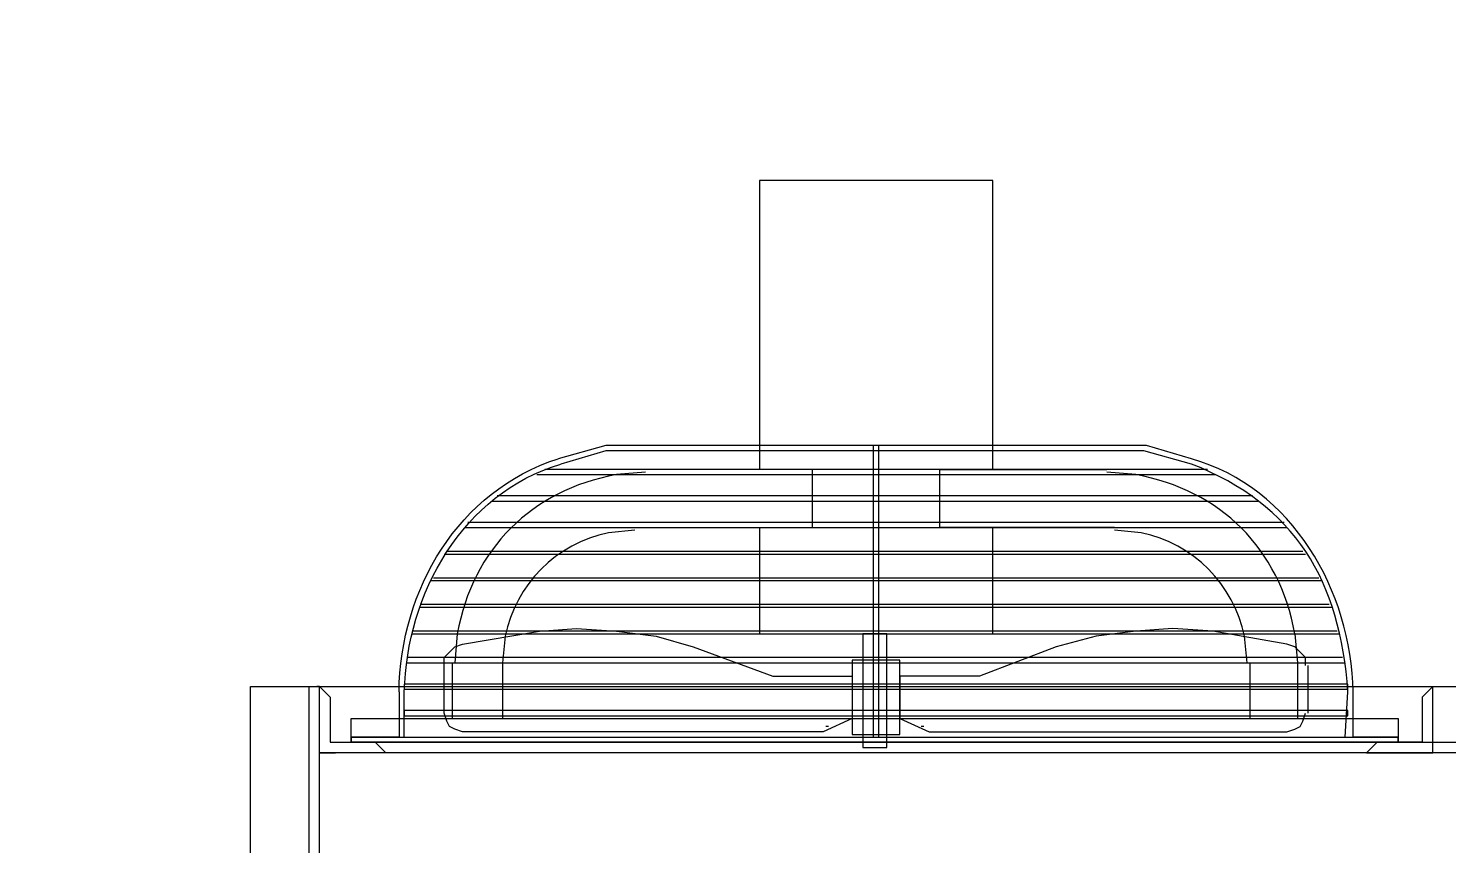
# Model space of a CAD drawing. Header units: metres. Extents: x 528964 to 529320, y 2673702 to 2674119.
# Drawn here: x 529133.077 to 529133.818, y 2673948.173 to 2673948.599 of the extents above; entities that cross this region are included whole.
import ezdxf

# ---------------------------------------------------------------- set-up
doc = ezdxf.new("R2010")
doc.units = ezdxf.units.M
doc.layers.add('300mm Hume Pipe', color=74, linetype='Continuous')
doc.layers.add('IDT', color=7, linetype='Continuous')

# ---------------------------------------------------------------- blocks, each defined once
blk = doc.blocks.new('IDT')
at = {"layer": 'IDT', "color": 0, "lineweight": 25}
for p, q in [((15.01424, 8.57175), (15.01424, 8.40715)), ((15.01977, 8.40715), (15.01977, 8.5676)), ((15.0502, 8.53717), (15.0502, 8.40715)), ((13.85793, 8.44173), (15.01424, 8.44173)), ((14.4679, 8.44173), (14.43332, 8.44173)), ((14.43332, 8.44173), (14.43332, 8.40715)), ((14.46236, 8.4362), (14.4679, 8.44173)), ((14.97966, 8.44173), (15.01424, 8.44173)), ((14.98519, 8.4362), (14.97966, 8.44173)), ((15.01424, 8.44173), (15.00594, 8.44173)), ((15.01424, 8.44173), (15.01424, 8.40715)), ((14.98519, 8.4362), (13.88697, 8.4362)), ((14.43885, 8.41268), (14.43885, 8.4362)), ((14.43885, 8.4362), (14.46236, 8.4362)), ((14.4513, 8.4362), (14.99764, 8.4362)), ((14.4513, 8.42375), (14.4513, 8.4362)), ((14.99764, 8.4362), (14.4513, 8.4362)), ((14.4513, 8.4362), (14.4513, 8.43343)), ((14.4513, 8.43343), (14.4513, 8.4362)), ((14.4513, 8.4362), (14.47896, 8.4362)), ((14.73069, 8.43896), (14.71825, 8.43896)), ((14.71825, 8.43896), (14.71825, 8.37949)), ((14.73069, 8.37949), (14.73069, 8.43896)), ((14.96998, 8.4362), (14.99764, 8.4362)), ((15.00871, 8.4362), (14.98519, 8.4362)), ((14.99764, 8.4362), (14.99764, 8.42375)), ((14.99764, 8.43343), (14.99764, 8.4362)), ((14.99764, 8.4362), (14.99764, 8.43343)), ((15.00871, 8.41268), (15.00871, 8.4362)), ((14.4513, 8.43343), (14.47481, 8.43343)), ((14.99764, 8.43343), (14.4513, 8.43343)), ((14.47481, 8.43343), (14.47481, 8.40992)), ((14.47896, 8.43343), (14.47758, 8.40992)), ((14.50248, 8.4279), (14.50109, 8.42513)), ((14.50524, 8.42928), (14.50248, 8.4279)), ((14.50939, 8.43066), (14.50524, 8.42928)), ((14.69612, 8.43066), (14.50939, 8.43066)), ((14.71133, 8.42375), (14.69612, 8.43066)), ((14.69888, 8.4279), (14.70027, 8.4279)), ((14.73623, 8.43205), (14.71133, 8.43205)), ((14.71133, 8.43205), (14.71133, 8.39332)), ((14.7224, 8.43343), (14.7224, 8.28128)), ((14.72516, 8.43343), (14.72516, 8.28128)), ((14.73623, 8.39332), (14.73623, 8.43205)), ((14.73623, 8.42375), (14.75144, 8.43066)), ((14.74868, 8.4279), (14.75006, 8.4279)), ((14.75144, 8.43066), (14.93955, 8.43066)), ((14.93955, 8.43066), (14.9437, 8.42928)), ((14.9437, 8.42928), (14.94647, 8.4279)), ((14.94647, 8.4279), (14.94785, 8.42513)), ((14.96998, 8.43343), (14.96998, 8.40992)), ((14.97275, 8.40992), (14.97275, 8.43343)), ((14.97275, 8.43343), (14.99764, 8.43343)), ((14.99764, 8.42375), (14.4513, 8.42375)), ((14.96998, 8.42237), (14.47758, 8.42237)), ((14.47758, 8.42237), (14.47758, 8.4196)), ((14.47758, 8.4196), (14.96998, 8.4196)), ((14.49833, 8.42098), (14.49833, 8.39609)), ((14.50109, 8.42513), (14.49971, 8.42098)), ((14.50386, 8.3947), (14.50386, 8.42375)), ((14.52875, 8.3947), (14.52875, 8.42375)), ((14.71133, 8.40162), (14.71133, 8.42375)), ((14.73623, 8.40162), (14.73623, 8.42375)), ((14.9188, 8.3947), (14.9188, 8.42375)), ((14.94508, 8.3947), (14.94508, 8.42375)), ((14.94785, 8.42513), (14.94923, 8.42098)), ((14.94923, 8.42098), (14.94923, 8.39609)), ((14.96998, 8.4196), (14.96998, 8.42237)), ((14.43332, 8.40715), (14.43885, 8.41268)), ((15.01424, 8.40715), (15.00871, 8.41268)), ((15.0502, 8.40715), (13.85793, 8.40715)), ((14.96998, 8.40853), (14.47758, 8.40853)), ((14.47758, 8.40853), (14.47758, 8.40577)), ((14.47758, 8.40577), (14.96998, 8.40577)), ((14.96998, 8.40577), (14.96998, 8.40853)), ((15.01424, 8.40715), (15.01562, 8.40715)), ((14.62972, 8.3864), (14.66984, 8.40162)), ((14.66984, 8.40162), (14.71133, 8.40162)), ((14.77772, 8.40162), (14.73623, 8.40162)), ((14.81922, 8.3864), (14.77772, 8.40162)), ((14.9686, 8.3947), (14.47896, 8.3947)), ((14.48034, 8.39194), (14.9686, 8.39194)), ((14.49971, 8.39609), (14.49971, 8.39194)), ((14.49971, 8.39194), (14.50524, 8.3864)), ((14.50524, 8.37949), (14.50386, 8.3947)), ((14.53014, 8.3947), (14.53152, 8.38087)), ((14.71133, 8.39332), (14.73623, 8.39332)), ((14.91742, 8.38087), (14.9188, 8.3947)), ((14.94232, 8.37949), (14.9437, 8.3947)), ((14.94923, 8.39194), (14.9437, 8.3864)), ((14.94923, 8.39609), (14.94923, 8.39194)), ((14.50524, 8.3864), (14.50939, 8.38502)), ((14.50939, 8.38502), (14.54812, 8.3781)), ((14.60898, 8.38087), (14.62972, 8.3864)), ((14.83858, 8.38087), (14.81922, 8.3864)), ((14.93955, 8.38502), (14.89944, 8.3781)), ((14.9437, 8.3864), (14.93955, 8.38502)), ((14.96583, 8.37949), (14.48173, 8.37949)), ((14.48311, 8.3781), (14.96583, 8.3781)), ((14.54812, 8.3781), (14.56887, 8.37672)), ((14.56887, 8.37672), (14.58823, 8.3781)), ((14.58823, 8.3781), (14.60898, 8.38087)), ((14.78464, 8.37949), (14.66292, 8.37949)), ((14.66292, 8.37949), (14.66292, 8.32416)), ((14.71825, 8.37949), (14.73069, 8.37949)), ((14.78464, 8.32416), (14.78464, 8.37949)), ((14.85933, 8.3781), (14.83858, 8.38087)), ((14.88008, 8.37672), (14.85933, 8.3781)), ((14.89944, 8.3781), (14.88008, 8.37672)), ((14.96168, 8.36566), (14.48588, 8.36566)), ((14.48726, 8.36427), (14.96168, 8.36427)), ((14.95615, 8.35182), (14.49141, 8.35182)), ((14.49279, 8.35044), (14.95477, 8.35044)), ((14.94923, 8.33799), (14.49971, 8.33799)), ((14.50109, 8.33661), (14.94785, 8.33661)), ((14.93817, 8.32416), (14.50939, 8.32416)), ((14.58546, 8.32693), (14.5993, 8.32554)), ((14.5993, 8.32416), (14.69058, 8.32416)), ((14.69058, 8.32416), (14.69058, 8.29373)), ((14.84965, 8.32416), (14.75697, 8.32416)), ((14.75697, 8.32416), (14.75697, 8.29373)), ((14.84965, 8.32554), (14.86348, 8.32693)), ((14.51077, 8.3214), (14.93678, 8.3214)), ((14.92434, 8.31033), (14.52461, 8.31033)), ((14.52737, 8.30756), (14.92157, 8.30756)), ((14.90082, 8.2965), (14.54674, 8.2965)), ((14.55089, 8.29373), (14.89667, 8.29373)), ((14.58823, 8.2965), (14.60344, 8.29512)), ((14.69058, 8.29373), (14.60344, 8.29373)), ((14.66292, 8.29373), (14.66292, 8.14297)), ((14.75697, 8.29373), (14.84411, 8.29373)), ((14.78464, 8.14297), (14.78464, 8.29373)), ((14.84411, 8.29512), (14.85933, 8.2965)), ((14.55918, 8.29097), (14.58408, 8.28405)), ((14.55918, 8.2882), (14.5827, 8.28128)), ((14.86486, 8.28405), (14.88837, 8.29097)), ((14.86486, 8.28128), (14.88976, 8.2882)), ((14.5827, 8.28128), (14.86486, 8.28128)), ((14.58408, 8.28405), (14.86486, 8.28405)), ((14.66292, 8.14297), (14.78464, 8.14297))]:
    blk.add_line(p, q, dxfattribs=at)
for centre, start, end in [((14.59929, 8.3947), 191.53413, 258.46587), ((14.84965, 8.3947), 281.53413, 348.46587)]:
    blk.add_arc(centre, 0.06917, start, end, dxfattribs=at)
for points in [[(14.47481, 8.40992), (14.47592, 8.35713), (14.50632, 8.30339), (14.55918, 8.2882)], [(14.47758, 8.40992), (14.48152, 8.35194), (14.50503, 8.31217), (14.55918, 8.29097)], [(14.96998, 8.40992), (14.96878, 8.35876), (14.9395, 8.30627), (14.88837, 8.29097)], [(14.97275, 8.40992), (14.9721, 8.35662), (14.94188, 8.30496), (14.88976, 8.2882)], [(14.50524, 8.37949), (14.51322, 8.33527), (14.54402, 8.30447), (14.58823, 8.2965)], [(14.85933, 8.2965), (14.90354, 8.30447), (14.93434, 8.33527), (14.94232, 8.37949)]]:
    blk.add_open_spline(points, degree=3, dxfattribs=at)

msp = doc.modelspace()

# ---------------------------------------------------------------- hatches: boundary and pattern name
at = {"layer": '300mm Hume Pipe'}
h = msp.add_hatch(dxfattribs=at)
h.set_pattern_fill('ANSI37', color=74, scale=0.1)
h.set_pattern_definition([(45, (-819.6, 300), (-0.224506403027, 0.224506403027), []), (135, (-819.6, 300), (-0.224506403027, -0.224506403027), [])])
edge = h.paths.add_edge_path(flags=17)
edge.add_line((529158.62208, 2673955.08287), (529117.95029, 2673955.08287))
edge.add_arc((529117.95029, 2673954.18287), 0.9, 90, 180)
edge.add_line((529117.05029, 2673954.18287), (529117.05029, 2673948.20282))
edge.add_line((529117.05029, 2673948.20282), (529116.75029, 2673948.20282))
edge.add_line((529116.75029, 2673948.20282), (529116.75029, 2673954.48287))
edge.add_arc((529117.65029, 2673954.48287), 0.9, 90, 180, ccw=False)
edge.add_line((529117.65029, 2673955.38287), (529158.62208, 2673955.38287))
edge.add_line((529158.62208, 2673955.38287), (529158.62208, 2673955.08287))
edge = h.paths.add_edge_path()
edge.add_line((529158.62208, 2673955.78287), (529158.62208, 2673955.48287))
edge.add_line((529158.62208, 2673955.48287), (529117.56623, 2673955.48287))
edge.add_arc((529117.56623, 2673954.58287), 0.9, 90, 180)
edge.add_line((529116.66623, 2673954.58287), (529116.66623, 2673948.20282))
edge.add_line((529116.66623, 2673948.20282), (529116.36623, 2673948.20282))
edge.add_line((529116.36623, 2673948.20282), (529116.36623, 2673954.88287))
edge.add_arc((529117.26623, 2673954.88287), 0.9, 90, 180, ccw=False)
edge.add_line((529117.26623, 2673955.78287), (529158.62208, 2673955.78287))

# ---------------------------------------------------------------- block references
at = {"layer": 'IDT', "color": 8, "rotation": 180}
msp.add_blockref('IDT', (529148.24328, 2673956.66297), dxfattribs=at)

doc.saveas('drawing.dxf')
